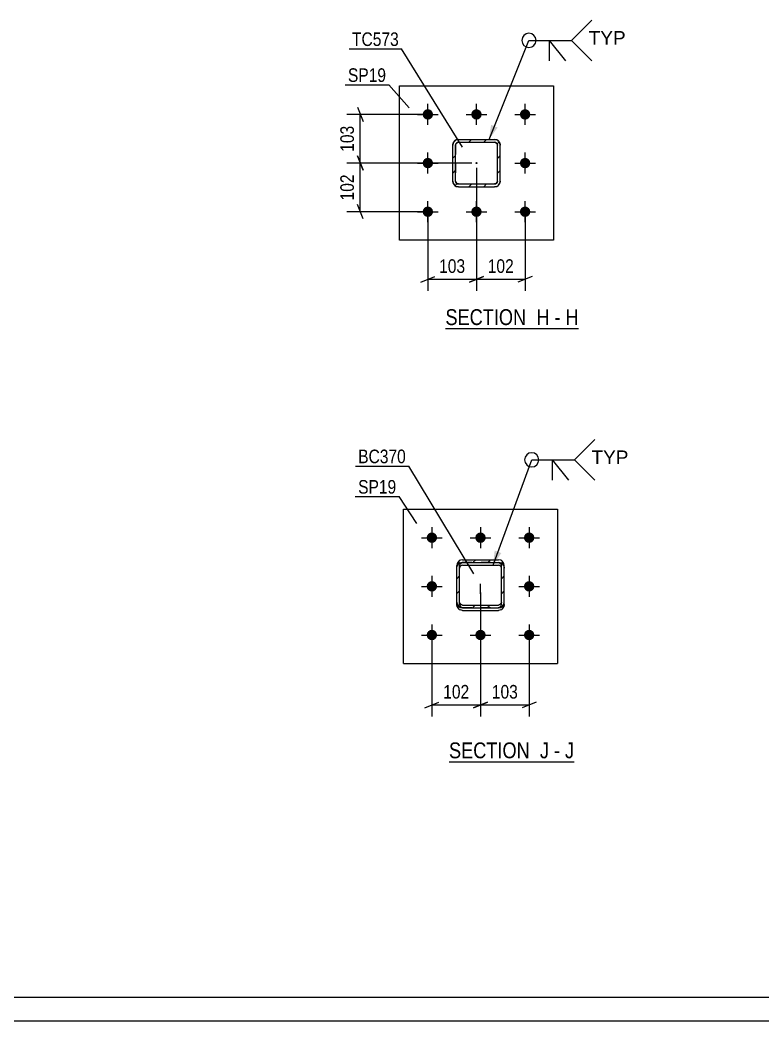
# Model space of a CAD drawing. Header units: millimetres. Extents: x -153 to 1036, y -682 to 159.
# Drawn here: x 447.9 to 604.5, y -682.1 to -471.2 of the extents above; entities that cross this region are included whole.
import ezdxf

# ---------------------------------------------------------------- set-up
doc = ezdxf.new("R2010")
doc.units = ezdxf.units.MM
doc.linetypes.add('DXK_LINE_DOT2', pattern=[3.9198, 1.9599, -1.9599])
doc.linetypes.add('DXK_LINE_DOT3', pattern=[5.9187, 2.979, -0.9799, 0.9799, -0.9799])
doc.styles.add('Arial', font='ARIAL.TTF', dxfattribs={"height": 0.2})
doc.styles.add('Arial Narrow', font='ARIALN.TTF', dxfattribs={"height": 0.2})

# ---------------------------------------------------------------- blocks, each defined once
blk = doc.blocks.new('Unknown-761548098-1163')
at = {"color": 5, "linetype": 'Continuous'}
for p, q in [((-147.81, -677.05), (1031.19, -677.05)), ((-152.81, -682.05), (1036.19, -682.05))]:
    blk.add_line(p, q, dxfattribs=at)
blk = doc.blocks.new('Unknown-761548098-19 - 25841')
at = {"color": 6, "linetype": 'Continuous'}
blk.add_line((537.55, -536.21), (565.62, -536.21), dxfattribs=at)
at = {"color": 0, "linetype": 'Continuous'}
blk.add_wipeout([(555.66, -535.46), (555.66, -531.96), (537.55, -531.96), (537.55, -535.46)], dxfattribs=at)
at = {"color": 7, "linetype": 'Continuous', "style": 'Arial Narrow'}
blk.add_text('SECTION ', height=3.34, dxfattribs=at).set_placement((537.55, -535.46))
at = {"color": 0, "linetype": 'Continuous'}
blk.add_wipeout([(559.47, -535.46), (559.47, -531.96), (556.71, -531.96), (556.71, -535.46)], dxfattribs=at)
at = {"color": 7, "linetype": 'Continuous', "style": 'Arial Narrow'}
blk.add_text('H', height=3.34, dxfattribs=at).set_placement((556.71, -535.46))
at = {"color": 0, "linetype": 'Continuous'}
blk.add_wipeout([(561.8, -535.46), (561.8, -531.96), (560.52, -531.96), (560.52, -535.46)], dxfattribs=at)
at = {"color": 7, "linetype": 'Continuous', "style": 'Arial Narrow'}
blk.add_text('-', height=3.34, dxfattribs=at).set_placement((560.52, -535.46))
at = {"color": 0, "linetype": 'Continuous'}
blk.add_wipeout([(565.62, -535.46), (565.62, -531.96), (562.85, -531.96), (562.85, -535.46)], dxfattribs=at)
at = {"color": 7, "linetype": 'Continuous', "style": 'Arial Narrow'}
blk.add_text('H', height=3.34, dxfattribs=at).set_placement((562.85, -535.46))
blk = doc.blocks.new('Unknown-761548098-20 - 26146')
at = {"color": 6, "linetype": 'Continuous'}
blk.add_line((538.3, -627.47), (564.67, -627.47), dxfattribs=at)
at = {"color": 0, "linetype": 'Continuous'}
blk.add_wipeout([(556.41, -626.72), (556.41, -623.22), (538.3, -623.22), (538.3, -626.72)], dxfattribs=at)
at = {"color": 7, "linetype": 'Continuous', "style": 'Arial Narrow'}
blk.add_text('SECTION ', height=3.34, dxfattribs=at).set_placement((538.3, -626.72))
at = {"color": 0, "linetype": 'Continuous'}
blk.add_wipeout([(559.38, -626.72), (559.38, -623.22), (557.46, -623.22), (557.46, -626.72)], dxfattribs=at)
at = {"color": 7, "linetype": 'Continuous', "style": 'Arial Narrow'}
blk.add_text('J', height=3.34, dxfattribs=at).set_placement((557.46, -626.72))
at = {"color": 0, "linetype": 'Continuous'}
blk.add_wipeout([(561.7, -626.72), (561.7, -623.22), (560.43, -623.22), (560.43, -626.72)], dxfattribs=at)
at = {"color": 7, "linetype": 'Continuous', "style": 'Arial Narrow'}
blk.add_text('-', height=3.34, dxfattribs=at).set_placement((560.43, -626.72))
at = {"color": 0, "linetype": 'Continuous'}
blk.add_wipeout([(564.67, -626.72), (564.67, -623.22), (562.75, -623.22), (562.75, -626.72)], dxfattribs=at)
at = {"color": 7, "linetype": 'Continuous', "style": 'Arial Narrow'}
blk.add_text('J', height=3.34, dxfattribs=at).set_placement((562.75, -626.72))
blk = doc.blocks.new('Part-761548098-25868 - 25841')
at = {"linetype": 'Continuous'}
h = blk.add_hatch(dxfattribs=at)
h.set_pattern_fill('', scale=0.7, style=0, pattern_type=0)
h.set_pattern_definition([(45, (539.8272, -496.434), (-1.57154, 1.57154), [])])
h.paths.add_polyline_path([(540.29, -496.34), (539.83, -496.43), (539.44, -496.69), (539.18, -497.08), (539.09, -497.54), (539.09, -505.14), (539.18, -505.6), (539.44, -505.99), (539.83, -506.25), (540.29, -506.34), (547.89, -506.34), (548.35, -506.25), (548.73, -505.99), (549, -505.6), (549.09, -505.14), (549.09, -497.54), (549, -497.08), (548.73, -496.69), (548.35, -496.43), (547.89, -496.34)])
h.paths.add_polyline_path([(547.89, -496.94), (548.12, -496.99), (548.31, -497.12), (548.44, -497.31), (548.49, -497.54), (548.49, -505.14), (548.44, -505.37), (548.31, -505.57), (548.12, -505.7), (547.89, -505.74), (540.29, -505.74), (540.06, -505.7), (539.86, -505.57), (539.73, -505.37), (539.69, -505.14), (539.69, -497.54), (539.73, -497.31), (539.86, -497.12), (540.06, -496.99), (540.29, -496.94)])
blk.add_hatch(color=30, dxfattribs=at).paths.add_polyline_path([(544.09, -501.44, -1), (544.09, -501.24, -1)])
at = {"color": 7, "linetype": 'DXK_LINE_DOT2'}
for p, q in [((539.09, -497.54), (539.18, -497.08)), ((539.09, -505.14), (539.09, -497.54)), ((539.73, -497.31), (539.69, -497.54)), ((539.69, -497.54), (539.69, -505.14)), ((539.86, -497.12), (539.73, -497.31)), ((539.83, -496.43), (540.29, -496.34)), ((540.06, -496.99), (539.86, -497.12)), ((540.29, -496.94), (540.06, -496.99)), ((540.29, -496.34), (547.89, -496.34)), ((540.29, -496.94), (547.89, -496.94)), ((547.89, -496.34), (548.35, -496.43)), ((548.12, -496.99), (547.89, -496.94)), ((548.31, -497.12), (548.12, -496.99)), ((548.44, -497.31), (548.31, -497.12)), ((548.49, -497.54), (548.44, -497.31)), ((548.49, -505.14), (548.49, -497.54)), ((549, -497.08), (549.09, -497.54)), ((549.09, -505.14), (549.09, -497.54)), ((539.18, -505.6), (539.09, -505.14)), ((539.69, -505.14), (539.73, -505.37)), ((539.73, -505.37), (539.86, -505.57)), ((539.86, -505.57), (540.06, -505.7)), ((540.06, -505.7), (540.29, -505.74)), ((540.29, -505.74), (547.89, -505.74)), ((547.89, -505.74), (548.12, -505.7)), ((548.12, -505.7), (548.31, -505.57)), ((548.31, -505.57), (548.44, -505.37)), ((548.44, -505.37), (548.49, -505.14)), ((549.09, -505.14), (549, -505.6)), ((540.29, -506.34), (539.83, -506.25)), ((540.29, -506.34), (547.89, -506.34)), ((548.35, -506.25), (547.89, -506.34))]:
    blk.add_line(p, q, dxfattribs=at)
at = {"color": 2, "linetype": 'Continuous'}
for p, q in [((539.18, -497.08), (539.09, -497.54)), ((539.09, -505.14), (539.09, -497.54)), ((539.69, -497.54), (539.73, -497.31)), ((539.69, -505.14), (539.69, -497.54)), ((539.73, -497.31), (539.86, -497.12)), ((540.29, -496.34), (539.83, -496.43)), ((539.86, -497.12), (540.06, -496.99)), ((540.06, -496.99), (540.29, -496.94)), ((540.29, -496.34), (547.89, -496.34)), ((540.29, -496.94), (547.89, -496.94)), ((548.35, -496.43), (547.89, -496.34)), ((547.89, -496.94), (548.12, -496.99)), ((548.12, -496.99), (548.31, -497.12)), ((548.31, -497.12), (548.44, -497.31)), ((548.44, -497.31), (548.49, -497.54)), ((548.49, -505.14), (548.49, -497.54)), ((549.09, -497.54), (549, -497.08)), ((549.09, -505.14), (549.09, -497.54)), ((539.09, -505.14), (539.18, -505.6)), ((539.73, -505.37), (539.69, -505.14)), ((539.86, -505.57), (539.73, -505.37)), ((540.06, -505.7), (539.86, -505.57)), ((540.29, -505.74), (540.06, -505.7)), ((540.29, -505.74), (547.89, -505.74)), ((548.12, -505.7), (547.89, -505.74)), ((548.31, -505.57), (548.12, -505.7)), ((548.44, -505.37), (548.31, -505.57)), ((548.49, -505.14), (548.44, -505.37)), ((549, -505.6), (549.09, -505.14)), ((539.83, -506.25), (540.29, -506.34)), ((540.29, -506.34), (547.89, -506.34)), ((547.89, -506.34), (548.35, -506.25))]:
    blk.add_line(p, q, dxfattribs=at)
at = {"color": 7, "linetype": 'DXK_LINE_DOT3'}
blk.add_line((544.09, -501.34), (544.09, -501.34), dxfattribs=at)
at = {"color": 30, "linetype": 'DXK_LINE_DOT3'}
blk.add_line((544.09, -501.34), (544.09, -501.34), dxfattribs=at)
at = {"color": 30, "linetype": 'Continuous'}
blk.add_circle((544.09, -501.34), 0.1, dxfattribs=at)
at = {"color": 7, "linetype": 'DXK_LINE_DOT2'}
for centre, start, end in [((540.29, -497.54), 112.5, 157.5), ((547.89, -497.54), 22.5, 67.5), ((540.29, -505.14), 202.5, 247.5), ((547.89, -505.14), 292.5, 337.5)]:
    blk.add_arc(centre, 1.2, start, end, dxfattribs=at)
at = {"color": 2, "linetype": 'Continuous'}
for centre, start, end in [((540.29, -497.54), 112.5, 157.5), ((547.89, -497.54), 22.5, 67.5), ((540.29, -505.14), 202.5, 247.5), ((547.89, -505.14), 292.5, 337.5)]:
    blk.add_arc(centre, 1.2, start, end, dxfattribs=at)
blk = doc.blocks.new('Part-761548098-25881 - 25841')
at = {"color": 2, "linetype": 'Continuous'}
for p, q in [((527.84, -517.59), (527.84, -485.09)), ((527.84, -485.09), (560.34, -485.09)), ((560.34, -485.09), (560.34, -517.59)), ((560.34, -517.59), (527.84, -517.59))]:
    blk.add_line(p, q, dxfattribs=at)
blk = doc.blocks.new('Bolt-761548098-25975 - 25841')
at = {"linetype": 'Continuous'}
for points in [[(533.84, -489.99, -1), (533.84, -492.19, -1)], [(544.09, -489.99, -1), (544.09, -492.19, -1)], [(554.34, -489.99, -1), (554.34, -492.19, -1)], [(533.84, -500.24, -1), (533.84, -502.44, -1)], [(554.34, -500.24, -1), (554.34, -502.44, -1)], [(533.84, -510.49, -1), (533.84, -512.69, -1)], [(544.09, -510.49, -1), (544.09, -512.69, -1)], [(554.34, -510.49, -1), (554.34, -512.69, -1)]]:
    blk.add_hatch(color=1, dxfattribs=at).paths.add_polyline_path(points)
at = {"color": 1, "linetype": 'Continuous'}
for p, q in [((533.84, -493.29), (533.84, -488.89)), ((544.09, -493.29), (544.09, -488.89)), ((554.34, -493.29), (554.34, -488.89)), ((531.64, -491.09), (536.04, -491.09)), ((541.89, -491.09), (546.29, -491.09)), ((552.14, -491.09), (556.54, -491.09)), ((533.84, -503.54), (533.84, -499.14)), ((554.34, -503.54), (554.34, -499.14)), ((531.64, -501.34), (536.04, -501.34)), ((552.14, -501.34), (556.54, -501.34)), ((533.84, -513.79), (533.84, -509.39)), ((544.09, -513.79), (544.09, -509.39)), ((554.34, -513.79), (554.34, -509.39)), ((531.64, -511.59), (536.04, -511.59)), ((541.89, -511.59), (546.29, -511.59)), ((552.14, -511.59), (556.54, -511.59))]:
    blk.add_line(p, q, dxfattribs=at)
blk = doc.blocks.new('Part-761548098-26210 - 26146')
at = {"color": 2, "linetype": 'Continuous'}
for p, q in [((528.69, -574.25), (561.19, -574.25)), ((528.69, -606.75), (528.69, -574.25)), ((561.19, -574.25), (561.19, -606.75)), ((528.69, -606.75), (561.19, -606.75))]:
    blk.add_line(p, q, dxfattribs=at)
blk = doc.blocks.new('Part-761548098-26208 - 26146')
at = {"linetype": 'Continuous'}
h = blk.add_hatch(dxfattribs=at)
h.set_pattern_fill('', scale=0.7, style=0, pattern_type=0)
h.set_pattern_definition([(45, (540.685, -584.9975), (-1.57154, 1.57154), [])])
h.paths.add_polyline_path([(541.14, -584.9), (540.69, -585), (540.3, -585.26), (540.04, -585.66), (539.94, -586.12), (539.94, -593.82), (540.04, -594.28), (540.3, -594.68), (540.69, -594.94), (541.14, -595.03), (548.74, -595.03), (549.2, -594.94), (549.59, -594.68), (549.85, -594.28), (549.94, -593.82), (549.94, -586.12), (549.85, -585.66), (549.59, -585.26), (549.2, -585), (548.74, -584.9)])
h.paths.add_polyline_path([(548.74, -585.51), (548.97, -585.56), (549.17, -585.69), (549.3, -585.89), (549.34, -586.12), (549.34, -593.82), (549.3, -594.05), (549.17, -594.25), (548.97, -594.38), (548.74, -594.43), (541.14, -594.43), (540.91, -594.38), (540.72, -594.25), (540.59, -594.05), (540.54, -593.82), (540.54, -586.12), (540.59, -585.89), (540.72, -585.69), (540.91, -585.56), (541.14, -585.51)])
at = {"color": 2, "linetype": 'Continuous'}
for p, q in [((540.04, -585.66), (539.94, -586.12)), ((539.94, -593.82), (539.94, -586.12)), ((540.54, -586.12), (540.59, -585.89)), ((540.54, -593.82), (540.54, -586.12)), ((540.59, -585.89), (540.72, -585.69)), ((541.14, -584.9), (540.69, -585)), ((540.72, -585.69), (540.91, -585.56)), ((540.91, -586.09), (540.72, -586.22)), ((540.91, -585.56), (541.14, -585.51)), ((541.14, -586.04), (540.91, -586.09)), ((541.14, -584.9), (548.74, -584.9)), ((541.14, -585.51), (548.74, -585.51)), ((541.14, -586.04), (548.74, -586.04)), ((549.2, -585), (548.74, -584.9)), ((548.74, -585.51), (548.97, -585.56)), ((548.97, -586.09), (548.74, -586.04)), ((548.97, -585.56), (549.17, -585.69)), ((549.17, -586.22), (548.97, -586.09)), ((549.17, -585.69), (549.3, -585.89)), ((549.3, -585.89), (549.34, -586.12)), ((549.34, -593.82), (549.34, -586.12)), ((549.94, -586.12), (549.85, -585.66)), ((549.94, -593.82), (549.94, -586.12)), ((540.59, -586.42), (540.54, -586.65)), ((540.72, -586.22), (540.59, -586.42)), ((549.3, -586.42), (549.17, -586.22)), ((549.34, -586.65), (549.3, -586.42)), ((539.94, -594.35), (539.94, -593.82)), ((539.94, -593.82), (540.04, -594.28)), ((540.04, -594.81), (539.94, -594.35)), ((540.59, -594.05), (540.54, -593.82)), ((540.72, -594.25), (540.59, -594.05)), ((540.91, -594.38), (540.72, -594.25)), ((541.14, -594.43), (540.91, -594.38)), ((541.14, -594.43), (548.74, -594.43)), ((548.97, -594.38), (548.74, -594.43)), ((549.17, -594.25), (548.97, -594.38)), ((549.3, -594.05), (549.17, -594.25)), ((549.34, -593.82), (549.3, -594.05)), ((549.85, -594.28), (549.94, -593.82)), ((549.94, -594.35), (549.85, -594.81)), ((549.94, -594.35), (549.94, -593.82)), ((540.69, -594.94), (541.14, -595.03)), ((541.14, -595.56), (540.69, -595.47)), ((541.14, -595.03), (548.74, -595.03)), ((541.14, -595.56), (548.74, -595.56)), ((548.74, -595.03), (549.2, -594.94)), ((549.2, -595.47), (548.74, -595.56))]:
    blk.add_line(p, q, dxfattribs=at)
at = {"color": 7, "linetype": 'DXK_LINE_DOT2'}
for p, q in [((539.94, -593.82), (539.94, -586.12)), ((540.54, -594.35), (540.54, -586.12)), ((540.69, -585.53), (541.14, -585.43)), ((541.14, -585.43), (548.74, -585.43)), ((548.74, -585.43), (549.2, -585.53)), ((549.34, -594.35), (549.34, -586.12)), ((549.94, -593.82), (549.94, -586.12)), ((539.94, -586.65), (540.04, -586.18)), ((549.85, -586.18), (549.94, -586.65)), ((540.54, -594.35), (540.59, -594.58)), ((540.59, -594.58), (540.72, -594.78)), ((549.17, -594.78), (549.3, -594.58)), ((549.3, -594.58), (549.34, -594.35)), ((540.72, -594.78), (540.91, -594.91)), ((540.91, -594.91), (541.14, -594.96)), ((541.14, -594.96), (548.74, -594.96)), ((548.74, -594.96), (548.97, -594.91)), ((548.97, -594.91), (549.17, -594.78))]:
    blk.add_line(p, q, dxfattribs=at)
at = {"color": 7, "linetype": 'DXK_LINE_DOT3'}
blk.add_line((544.94, -592.09), (544.94, -589.97), dxfattribs=at)
at = {"color": 2, "linetype": 'Continuous'}
for centre, start, end in [((541.15, -586.11), 112.87, 157.8666), ((548.73, -586.11), 22.1334, 67.13), ((541.15, -593.83), 202.1334, 247.13), ((548.73, -593.83), 292.87, 337.8666), ((541.15, -594.36), 202.1334, 247.13), ((548.73, -594.36), 292.87, 337.8666)]:
    blk.add_arc(centre, 1.21, start, end, dxfattribs=at)
at = {"color": 7, "linetype": 'DXK_LINE_DOT2'}
for centre, start, end in [((541.15, -586.64), 112.87, 157.8666), ((548.73, -586.64), 22.1334, 67.13)]:
    blk.add_arc(centre, 1.21, start, end, dxfattribs=at)
blk = doc.blocks.new('Bolt-761548098-26294 - 26146')
at = {"linetype": 'Continuous'}
for points in [[(534.69, -579.15, -1), (534.69, -581.35, -1)], [(544.94, -579.15, -1), (544.94, -581.35, -1)], [(555.19, -579.15, -1), (555.19, -581.35, -1)], [(534.69, -589.4, -1), (534.69, -591.6, -1)], [(555.19, -589.4, -1), (555.19, -591.6, -1)], [(534.69, -599.65, -1), (534.69, -601.85, -1)], [(544.94, -599.65, -1), (544.94, -601.85, -1)], [(555.19, -599.65, -1), (555.19, -601.85, -1)]]:
    blk.add_hatch(color=1, dxfattribs=at).paths.add_polyline_path(points)
at = {"color": 1, "linetype": 'Continuous'}
for p, q in [((534.69, -578.05), (534.69, -582.45)), ((544.94, -578.05), (544.94, -582.45)), ((555.19, -578.05), (555.19, -582.45)), ((532.49, -580.25), (536.89, -580.25)), ((542.74, -580.25), (547.14, -580.25)), ((552.99, -580.25), (557.39, -580.25)), ((534.69, -588.3), (534.69, -592.7)), ((555.19, -588.3), (555.19, -592.7)), ((532.49, -590.5), (536.89, -590.5)), ((552.99, -590.5), (557.39, -590.5)), ((534.69, -598.55), (534.69, -602.95)), ((544.94, -598.55), (544.94, -602.95)), ((555.19, -598.55), (555.19, -602.95)), ((532.49, -600.75), (536.89, -600.75)), ((542.74, -600.75), (547.14, -600.75)), ((552.99, -600.75), (557.39, -600.75))]:
    blk.add_line(p, q, dxfattribs=at)
blk = doc.blocks.new('StraightDimension-761548098-26877 - 25841')
at = {"color": 7, "linetype": 'Continuous'}
for p, q in [((532.84, -491.09), (516.76, -491.09)), ((519.01, -489.59), (520.21, -492.59)), ((519.61, -501.34), (519.61, -491.09)), ((543.09, -501.34), (516.76, -501.34)), ((520.21, -502.84), (519.01, -499.84))]:
    blk.add_line(p, q, dxfattribs=at)
at = {"color": 0}
blk.add_wipeout([(518.86, -492.88), (514.66, -492.88), (514.66, -499.56), (518.86, -499.56)], dxfattribs=at)
at = {"color": 3, "style": 'Arial Narrow'}
blk.add_text('103', height=2.863, rotation=90.0002, dxfattribs=at).set_placement((518.26, -498.96))
blk = doc.blocks.new('StraightDimension-761548098-26878 - 25841')
at = {"color": 7, "linetype": 'Continuous'}
for p, q in [((543.09, -501.34), (516.76, -501.34)), ((519.01, -499.84), (520.21, -502.84)), ((519.61, -511.59), (519.61, -501.34)), ((520.21, -513.09), (519.01, -510.09)), ((532.84, -511.59), (516.76, -511.59))]:
    blk.add_line(p, q, dxfattribs=at)
at = {"color": 0}
blk.add_wipeout([(518.86, -503.13), (514.66, -503.13), (514.66, -509.81), (518.86, -509.81)], dxfattribs=at)
at = {"color": 3, "style": 'Arial Narrow'}
blk.add_text('102', height=2.863, rotation=90.0002, dxfattribs=at).set_placement((518.26, -509.21))
blk = doc.blocks.new('StraightDimension-761548098-26908 - 25841')
at = {"color": 7, "linetype": 'Continuous'}
for p, q in [((544.09, -502.34), (544.09, -528.22)), ((554.34, -512.59), (554.34, -528.22)), ((542.59, -526.42), (545.59, -525.22)), ((544.09, -525.82), (554.34, -525.82)), ((555.84, -525.22), (552.84, -526.42))]:
    blk.add_line(p, q, dxfattribs=at)
at = {"color": 0}
blk.add_wipeout([(552.55, -525.07), (552.55, -520.87), (545.87, -520.87), (545.87, -525.07)], dxfattribs=at)
at = {"color": 3, "style": 'Arial Narrow'}
blk.add_text('102', height=2.863, dxfattribs=at).set_placement((546.47, -524.47))
blk = doc.blocks.new('StraightDimension-761548098-26909 - 25841')
at = {"color": 7, "linetype": 'Continuous'}
for p, q in [((544.09, -502.34), (544.09, -528.22)), ((533.84, -512.59), (533.84, -528.22)), ((532.34, -526.42), (535.34, -525.22)), ((533.84, -525.82), (544.09, -525.82)), ((545.59, -525.22), (542.59, -526.42))]:
    blk.add_line(p, q, dxfattribs=at)
at = {"color": 0}
blk.add_wipeout([(542.3, -525.07), (542.3, -520.87), (535.62, -520.87), (535.62, -525.07)], dxfattribs=at)
at = {"color": 3, "style": 'Arial Narrow'}
blk.add_text('103', height=2.863, dxfattribs=at).set_placement((536.22, -524.47))
blk = doc.blocks.new('StraightDimension-761548098-26950 - 26146')
at = {"color": 7, "linetype": 'Continuous'}
for p, q in [((544.94, -591.76), (544.94, -617.89)), ((534.69, -601.75), (534.69, -617.89)), ((533.19, -616.09), (536.19, -614.89)), ((534.69, -615.49), (544.94, -615.49)), ((546.44, -614.89), (543.44, -616.09))]:
    blk.add_line(p, q, dxfattribs=at)
at = {"color": 0}
blk.add_wipeout([(543.16, -614.74), (543.16, -610.54), (536.48, -610.54), (536.48, -614.74)], dxfattribs=at)
at = {"color": 3, "style": 'Arial Narrow'}
blk.add_text('102', height=2.863, dxfattribs=at).set_placement((537.08, -614.14))
blk = doc.blocks.new('StraightDimension-761548098-26949 - 26146')
at = {"color": 7, "linetype": 'Continuous'}
for p, q in [((544.94, -591.76), (544.94, -617.89)), ((555.19, -601.75), (555.19, -617.89)), ((543.44, -616.09), (546.44, -614.89)), ((544.94, -615.49), (555.19, -615.49)), ((556.69, -614.89), (553.69, -616.09))]:
    blk.add_line(p, q, dxfattribs=at)
at = {"color": 0}
blk.add_wipeout([(553.41, -614.74), (553.41, -610.54), (546.73, -610.54), (546.73, -614.74)], dxfattribs=at)
at = {"color": 3, "style": 'Arial Narrow'}
blk.add_text('103', height=2.863, dxfattribs=at).set_placement((547.33, -614.14))
blk = doc.blocks.new('Mark-761548098-26578 - 25841')
at = {"color": 0}
blk.add_wipeout([(527.72, -476.67), (527.72, -473.67), (517.86, -473.67), (517.86, -476.67)], dxfattribs=at)
blk.add_wipeout([(527.72, -476.67), (527.72, -473.67), (517.86, -473.67), (517.86, -476.67)], dxfattribs=at)
at = {"color": 30, "linetype": 'Continuous'}
for p in [(517.26, -477.27), (541.16, -497.96)]:
    blk.add_line(p, (528.32, -477.27), dxfattribs=at)
at = {"color": 3, "style": 'Arial Narrow'}
blk.add_text('TC573', height=2.863, dxfattribs=at).set_placement((517.86, -476.67))
blk = doc.blocks.new('WeldMark-761548098-26584 - 25841')
at = {"linetype": 'Continuous'}
blk.add_hatch(color=30, dxfattribs=at).paths.add_polyline_path([(548.56, -493.84), (546.74, -496.34), (547.17, -493.28)])
at = {"color": 30, "linetype": 'Continuous'}
for p, q in [((546.74, -496.34), (555.14, -475.49)), ((555.14, -475.49), (564.14, -475.49))]:
    blk.add_line(p, q, dxfattribs=at)
at = {"color": 3, "linetype": 'Continuous'}
for q in [(562.85, -479.77), (559.42, -479.77)]:
    blk.add_line((559.42, -475.49), q, dxfattribs=at)
for start, end in [(90, 270), (270, 90)]:
    blk.add_arc((555.14, -475.49), 1.5, start, end, dxfattribs=at)
at = {"color": 0, "linetype": 'Continuous'}
blk.add_wipeout([(575.51, -476.39), (575.51, -473.39), (567.74, -473.39), (567.74, -476.39)], dxfattribs=at)
blk.add_wipeout([(575.51, -476.39), (575.51, -473.39), (567.74, -473.39), (567.74, -476.39)], dxfattribs=at)
at = {"color": 3, "linetype": 'Continuous'}
for q in [(568.42, -471.2), (568.42, -479.77)]:
    blk.add_line((564.14, -475.49), q, dxfattribs=at)
at = {"color": 3, "linetype": 'Continuous', "style": 'Arial'}
blk.add_text('TYP', height=2.865, dxfattribs=at).set_placement((567.74, -476.39))
blk = doc.blocks.new('Mark-761548098-26607 - 25841')
at = {"color": 0}
blk.add_wipeout([(525.04, -484.24), (525.04, -481.24), (517, -481.24), (517, -484.24)], dxfattribs=at)
blk.add_wipeout([(525.04, -484.24), (525.04, -481.24), (517, -481.24), (517, -484.24)], dxfattribs=at)
at = {"color": 30, "linetype": 'Continuous'}
for p in [(516.4, -484.84), (529.91, -489.72)]:
    blk.add_line(p, (525.64, -484.84), dxfattribs=at)
at = {"color": 3, "style": 'Arial Narrow'}
blk.add_text('SP19', height=2.863, dxfattribs=at).set_placement((517, -484.24))
blk = doc.blocks.new('Mark-761548098-26621 - 26146')
at = {"color": 0}
blk.add_wipeout([(529.21, -564.56), (529.21, -561.56), (519.16, -561.56), (519.16, -564.56)], dxfattribs=at)
blk.add_wipeout([(529.21, -564.56), (529.21, -561.56), (519.16, -561.56), (519.16, -564.56)], dxfattribs=at)
at = {"color": 30, "linetype": 'Continuous'}
for p in [(518.56, -565.16), (543.52, -587.89)]:
    blk.add_line(p, (529.81, -565.16), dxfattribs=at)
at = {"color": 3, "style": 'Arial Narrow'}
blk.add_text('BC370', height=2.863, dxfattribs=at).set_placement((519.16, -564.56))
blk = doc.blocks.new('Mark-761548098-26624 - 26146')
at = {"color": 0}
blk.add_wipeout([(527.18, -570.97), (527.18, -567.97), (519.15, -567.97), (519.15, -570.97)], dxfattribs=at)
blk.add_wipeout([(527.18, -570.97), (527.18, -567.97), (519.15, -567.97), (519.15, -570.97)], dxfattribs=at)
at = {"color": 30, "linetype": 'Continuous'}
for p in [(518.55, -571.57), (531.49, -577.24)]:
    blk.add_line(p, (527.78, -571.57), dxfattribs=at)
at = {"color": 3, "style": 'Arial Narrow'}
blk.add_text('SP19', height=2.863, dxfattribs=at).set_placement((519.15, -570.97))
blk = doc.blocks.new('WeldMark-761548098-26637 - 26146')
at = {"linetype": 'Continuous'}
blk.add_hatch(color=30, dxfattribs=at).paths.add_polyline_path([(549.33, -583.48), (547.59, -586.04), (547.92, -582.97)])
at = {"color": 30, "linetype": 'Continuous'}
for p, q in [((547.59, -586.04), (555.73, -563.84)), ((555.73, -563.84), (564.73, -563.84))]:
    blk.add_line(p, q, dxfattribs=at)
at = {"color": 3, "linetype": 'Continuous'}
for q in [(563.45, -568.13), (560.02, -568.13)]:
    blk.add_line((560.02, -563.84), q, dxfattribs=at)
for start, end in [(90, 270), (270, 90)]:
    blk.add_arc((555.73, -563.84), 1.5, start, end, dxfattribs=at)
at = {"color": 0, "linetype": 'Continuous'}
blk.add_wipeout([(576.11, -564.74), (576.11, -561.74), (568.33, -561.74), (568.33, -564.74)], dxfattribs=at)
blk.add_wipeout([(576.11, -564.74), (576.11, -561.74), (568.33, -561.74), (568.33, -564.74)], dxfattribs=at)
at = {"color": 3, "linetype": 'Continuous'}
for q in [(569.02, -559.56), (569.02, -568.13)]:
    blk.add_line((564.73, -563.84), q, dxfattribs=at)
at = {"color": 3, "linetype": 'Continuous', "style": 'Arial'}
blk.add_text('TYP', height=2.865, dxfattribs=at).set_placement((568.33, -564.74))

msp = doc.modelspace()

# ---------------------------------------------------------------- block references
for name in ['Unknown-761548098-1163', 'Part-761548098-25881 - 25841', 'Bolt-761548098-25975 - 25841', 'Part-761548098-25868 - 25841', 'Part-761548098-26210 - 26146', 'Bolt-761548098-26294 - 26146', 'Part-761548098-26208 - 26146']:
    msp.add_blockref(name, (0, 0))

# ---------------------------------------------------------------- next in the draw order: block references
for name in ['WeldMark-761548098-26584 - 25841', 'StraightDimension-761548098-26877 - 25841', 'Unknown-761548098-19 - 25841', 'WeldMark-761548098-26637 - 26146', 'Mark-761548098-26621 - 26146', 'StraightDimension-761548098-26950 - 26146', 'Unknown-761548098-20 - 26146']:
    msp.add_blockref(name, (0, 0))

# ---------------------------------------------------------------- next in the draw order: block references
for name in ['Mark-761548098-26578 - 25841', 'StraightDimension-761548098-26878 - 25841', 'Mark-761548098-26624 - 26146', 'StraightDimension-761548098-26949 - 26146']:
    msp.add_blockref(name, (0, 0))

# ---------------------------------------------------------------- next in the draw order: block references
for name in ['Mark-761548098-26607 - 25841', 'StraightDimension-761548098-26908 - 25841']:
    msp.add_blockref(name, (0, 0))

# ---------------------------------------------------------------- next in the draw order: block references
msp.add_blockref('StraightDimension-761548098-26909 - 25841', (0, 0))

doc.saveas('drawing.dxf')
